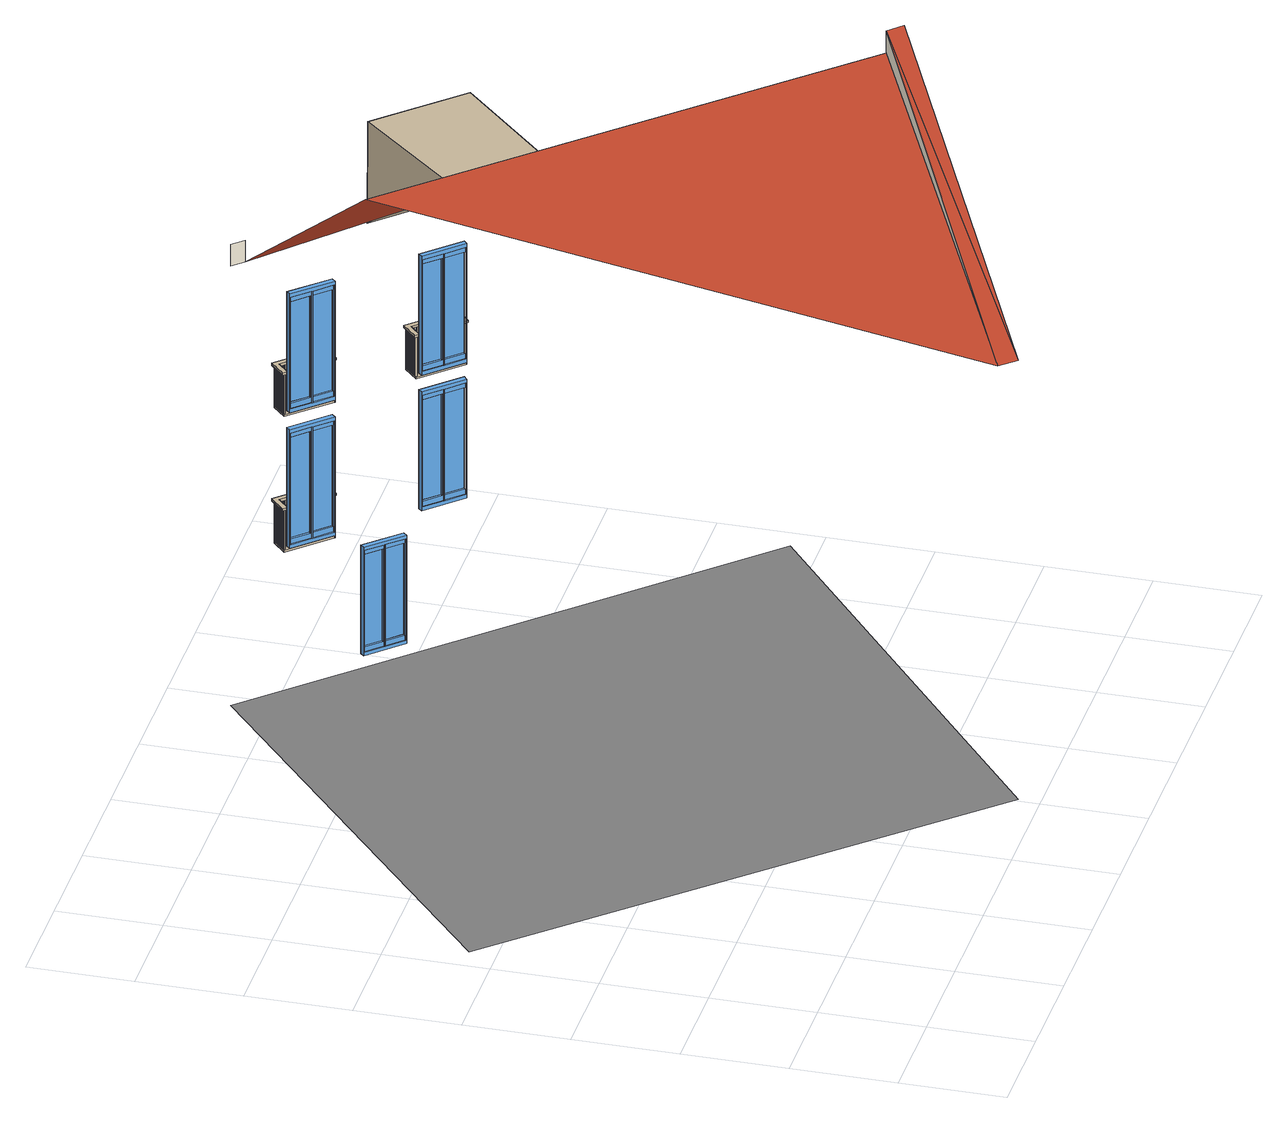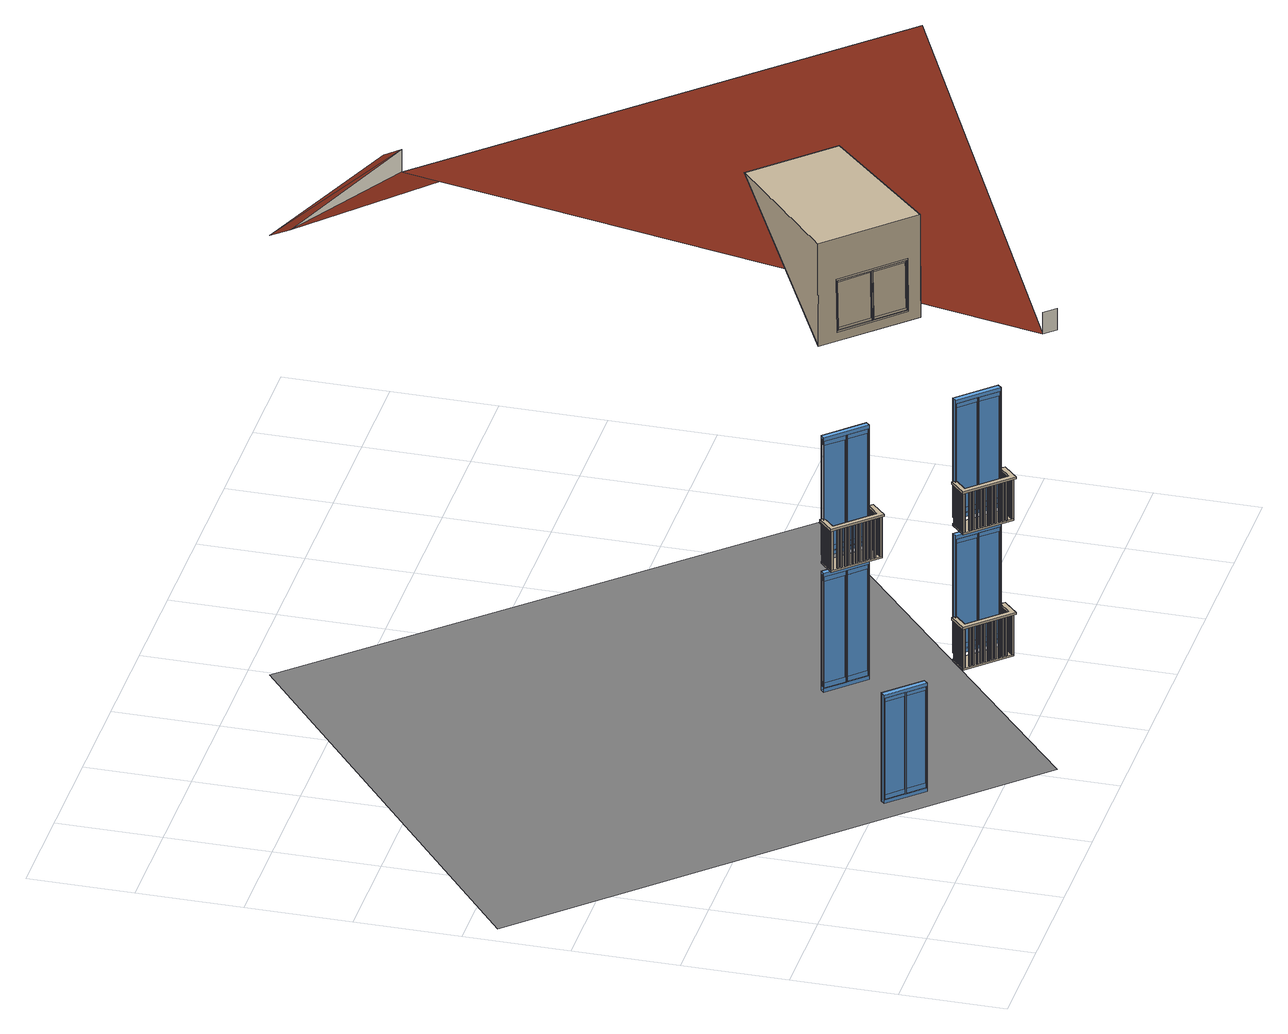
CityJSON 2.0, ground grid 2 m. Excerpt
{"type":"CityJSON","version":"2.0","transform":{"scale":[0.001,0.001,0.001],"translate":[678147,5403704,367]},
"CityObjects":{
"building1":{"type":"Building","attributes":{"measuredHeight":13.37},"children":["building1-1","building1-2","building1-3","building1-4"],"geometry":[{"type":"MultiSurface","lod":"3","boundaries":[[[0,1,2]],[[3,4,1]],[[5,6,7,8]],[[2,9,0]],[[1,4,2]],[[4,3,10]],[[11,12,9,13]],[[14,15,16,17]],[[18,19,20,21]],[[22,23,24,25]],[[26,27,28,29]],[[30,31,32,33]],[[34,35,36,37]],[[38,39,40,41]],[[42,43,44,45]],[[17,16,46,47]],[[48,49,15,14]],[[21,20,50,51]],[[52,53,19,18]],[[14,17,47,48],[32,31,54,55]],[[18,21,51,52],[36,35,56,57]],[[33,32,55,58]],[[37,36,57,59]],[[31,30,60,54]],[[35,34,61,56]],[[60,58,33,30]],[[61,59,37,34]],[[62,40,39,63],[30,60,58,33]],[[64,44,43,65],[34,61,59,37]],[[41,40,62,66]],[[67,63,39,38]],[[45,44,64,68]],[[69,65,43,42]],[[49,46,70,71]],[[53,50,72,73]],[[25,74,75,22],[76,70,46,16,15,49,71,77]],[[29,78,79,26],[80,72,50,20,19,53,73,81]],[[46,49,48,47]],[[50,53,52,51]],[[71,70,82,83]],[[73,72,84,85]],[[54,60,58,55]],[[56,61,59,57]],[[86,74,25,24]],[[87,78,29,28]],[[23,22,75,88]],[[27,26,79,89]],[[90,91,92,93]],[[94,95,96,97]],[[66,62,63,67]],[[68,64,65,69]],[[98,99,100,101]],[[102,103,104,105]],[[67,98,101,66]],[[69,102,105,68]],[[24,86,88,23],[38,41,66,101,106,107,98,67]],[[28,87,89,27],[42,45,68,105,108,109,102,69]],[[110,77,71,83]],[[82,70,76,111]],[[112,81,73,85]],[[84,72,80,113]],[[111,114,93,90,115,110,83,82]],[[113,116,97,94,117,112,85,84]],[[93,92,118,114]],[[90,115,119,91]],[[97,96,120,116]],[[94,117,121,95]],[[122,123,100,99],[91,119,118,92]],[[124,125,104,103],[95,121,120,96]],[[92,91,119,118]],[[96,95,121,120]],[[107,122,99,98]],[[101,100,123,106]],[[109,124,103,102]],[[105,104,125,108]],[[111,76,77,110,115,114]],[[113,80,81,112,117,116]],[[115,114,118,119]],[[117,116,120,121]],[[74,86,88,75]],[[78,87,89,79]],[[106,123,122,107]],[[108,125,124,109]],[[126,127,128,129]],[[130,131,132,133]],[[134,135,136,137]],[[138,139,140,141]],[[129,128,142,143]],[[144,145,127,126]],[[126,129,143,144],[136,135,146,147]],[[135,134,148,146]],[[137,136,147,149]],[[148,149,137,134]],[[150,140,139,151],[134,148,149,137]],[[141,140,150,152]],[[153,151,139,138]],[[145,142,154,155]],[[133,156,157,130],[158,154,142,128,127,145,155,159]],[[142,145,144,143]],[[155,154,160,161]],[[146,148,149,147]],[[162,156,133,132]],[[131,130,157,163]],[[164,165,166,167]],[[152,150,151,153]],[[168,169,170,171]],[[153,168,171,152]],[[132,162,163,131],[138,141,152,171,172,173,168,153]],[[160,154,158,174]],[[175,159,155,161]],[[174,176,167,164,177,175,161,160]],[[167,166,178,176]],[[164,177,179,165]],[[180,181,170,169],[165,179,178,166]],[[166,165,179,178]],[[173,180,169,168]],[[171,170,181,172]],[[174,158,159,175,177,176]],[[177,176,178,179]],[[156,162,163,157]],[[172,181,180,173]],[[182,183,184,185]],[[186,187,188,189]],[[190,191,192,193]],[[194,195,196,197]],[[198,199,200,201]],[[202,203,204,205]],[[206,207,208,209]],[[210,211,212,213]],[[185,184,214,215]],[[216,217,183,182]],[[189,188,218,219]],[[220,221,187,186]],[[182,185,215,216],[200,199,222,223]],[[186,189,219,220],[204,203,224,225]],[[199,198,226,222]],[[201,200,223,227]],[[203,202,228,224]],[[205,204,225,229]],[[226,227,201,198]],[[228,229,205,202]],[[230,208,207,231],[198,226,227,201]],[[232,212,211,233],[202,228,229,205]],[[234,231,207,206]],[[235,233,211,210]],[[209,208,230,236]],[[213,212,232,237]],[[217,214,238,239]],[[221,218,240,241]],[[193,242,243,190],[244,238,214,184,183,217,239,245]],[[197,246,247,194],[248,240,218,188,187,221,241,249]],[[214,217,216,215]],[[218,221,220,219]],[[239,238,250,251]],[[241,240,252,253]],[[222,226,227,223]],[[224,228,229,225]],[[254,242,193,192]],[[191,190,243,255]],[[256,246,197,196]],[[195,194,247,257]],[[258,259,260,261]],[[262,263,264,265]],[[236,230,231,234]],[[237,232,233,235]],[[266,267,268,269]],[[270,271,272,273]],[[234,266,269,236]],[[235,270,273,237]],[[192,254,255,191],[206,209,236,269,274,275,266,234]],[[196,256,257,195],[210,213,237,273,276,277,270,235]],[[278,245,239,251]],[[250,238,244,279]],[[280,249,241,253]],[[252,240,248,281]],[[279,282,261,258,283,278,251,250]],[[281,284,265,262,285,280,253,252]],[[261,260,286,282]],[[258,283,287,259]],[[265,264,288,284]],[[262,285,289,263]],[[290,291,268,267],[259,287,286,260]],[[292,293,272,271],[263,289,288,264]],[[260,259,287,286]],[[264,263,289,288]]],"semantics":{"surfaces":[{"type":"RoofSurface","klumMaterialClass":"Ceramic","klumMaterialIndex":"D201","materialUncertainty":"0.3"},{"type":"RoofSurface","materialUncertainty":"1"},{"type":"GroundSurface"},{"type":"WallSurface"},{"type":"WallSurface","klumMaterialClass":"Plaster","klumMaterialIndex":"I002"},{"type":"Window","frameMaterialClass":"Plastic","frameMaterialUncertainty":"0.3","paneMaterialClass":"Glass"}],"values":[0,1,2,0,3,1,4,5,5,5,5,5,5,5,5,5,5,5,5,5,5,5,5,5,5,5,5,5,5,5,5,5,5,5,5,5,5,5,5,5,5,5,5,5,5,5,5,5,5,5,5,5,5,5,5,5,5,5,5,5,5,5,5,5,5,5,5,5,5,5,5,5,5,5,5,5,5,5,5,5,5,5,5,5,5,5,5,5,5,5,5,5,5,5,5,5,5,5,5,5,5,5,5,5,5,5,5,5,5,5,5,5,5,5,5,5,5,5,5,5,5,5,5,5,5,5,5,5,5,5,5,5,5,5,5,5,5,5,5,5,5,5,5,5,5,5,5,5,5,5,5,5,5,5,5,5,5,5,5,5,5,5,5,5,5,5,5,5,5,5,5,5,5,5,5,5,5,5,5,5,5,5,5,5,5]}}]},
"building1-1":{"type":"BuildingInstallation","attributes":{"relationToConstruction":"outside"},"parents":["building1"],"geometry":[{"type":"MultiSurface","lod":"3","boundaries":[[[294,295,296,297]],[[298,299,300,301]],[[302,303,304,305]],[[306,307,308,309]],[[301,300,310,311]],[[312,313,314,315]],[[316,317,318,319]],[[304,303,320,321],[298,322,311,301]],[[299,298,322,323]],[[324,325,326,327],[317,328,329,318]],[[318,317,328,329]],[[330,331,294,297]],[[332,321,320,333]],[[334,335,319,316,336,337,309,308]],[[322,311,301,298]],[[338,327,326,339]],[[313,312,340,341]],[[342,343,331,330]],[[342,330,297,296],[300,299,323,310]],[[340,312,315,344],[345,307,294,331,343,295,306,346]],[[295,294,307,306]],[[337,346,306,309]],[[334,345,346,337,336,335]],[[347,344,315,314]],[[344,347,341,340]],[[336,335,329,328]],[[333,320,303,302]],[[323,322,311,310]],[[308,307,345,334]],[[316,336,328,317]],[[348,325,324,349]],[[339,326,325,348]],[[296,295,343,342]],[[305,304,321,332]],[[332,338,339,305]],[[349,324,327,338]],[[319,318,329,335]],[[350,351,352,353]],[[354,353,352]],[[350,355,351]],[[341,313,314,347],[333,302,305,339,348,349,338,332]],[[352,351,355,354],[341,347,314,313]],[[350,353,354,355]]]}]},
"building1-2":{"type":"BuildingInstallation","attributes":{"materialUncertainty":"0.3","materialClass":"Metal","materialName":"Steel","relationToConstruction":"outside"},"parents":["building1"],"geometry":[{"type":"MultiSurface","lod":"3","boundaries":[[[356,357,358,359]],[[360,361,362,363]],[[364,365,366,367]],[[361,368,369,360]],[[370,371,372,373]],[[374,362,363,375]],[[368,369,375,374]],[[376,377,378,379]],[[380,376,377,381]],[[382,383,384,385]],[[386,387,382,383]],[[388,389,390,391]],[[392,393,394,395]],[[396,397,398,399]],[[400,380,381,360,369,365,364,401,402,403,404,405,406,407,408,409,410,411,412,413,414,415,416,417,418,419,420]],[[421,422,388,389]],[[423,424,425,426,427,428,429,430,431,432,433,434,435,436,437,438,439,440,441,442,443,376,380,400,444]],[[445,446,447,448]],[[419,449,450,393,392,451,452,453,454,455,456,457,458,459,460,461,462,463,464,465,466,467,468,396,399,420]],[[422,450,391,388]],[[396,468,469,470,467,466,471,472,465,464,473,474,463,462,475,476,461,460,477,478,459,458,479,480,457,456,481,482,455,454,483,484,453,452,485,486,451,392,487,488,393,450,422,421,449,419,418,489,490,417,416,491,492,415,414,387,386,413,412,493,494,411,410,495,496,409,408,497,498,407,406,499,500,405,404,501,502,403,402,503,504,401,364,505,506,365,369,368,361,360,381,377,376,443,507,508,442,441,509,510,440,439,511,512,438,437,513,514,436,435,515,516,434,433,517,518,432,431,519,520,430,429,521,522,428,427,523,524,426,425,525,526,424,423,397]],[[397,423,444,398]],[[421,422,450,449]],[[420,399,398,444,400]],[[449,421,389,390]],[[474,473,464,463]],[[467,470,527,528]],[[474,473,529,530]],[[472,471,531,532]],[[470,469,533,527]],[[361,368,374,362]],[[534,535,536,537]],[[529,530,538,539]],[[464,463,538,539]],[[469,468,540,533]],[[472,471,466,465]],[[485,452,448,445]],[[463,474,530,538]],[[456,455,541,542]],[[470,469,468,467]],[[471,466,543,531]],[[476,475,462,461]],[[533,527,528,540]],[[544,545,546,547]],[[380,376,379,548]],[[473,464,539,529]],[[476,475,549,550]],[[540,468,467,528]],[[466,465,551,543]],[[475,462,552,549]],[[535,534,547,546,553],[527,533,540,528],[530,529,539,538],[532,531,543,551],[550,549,552,554],[555,556,557,558],[559,560,561,562],[563,564,542,541],[565,566,567,568],[446,445,448,447],[569,570,395,394],[389,388,391,390]],[[488,487,392,393]],[[531,532,551,543]],[[458,457,562,561]],[[484,483,454,453]],[[549,550,554,552]],[[451,486,446,447]],[[478,477,556,555]],[[480,479,458,457]],[[547,534,537,544]],[[481,456,542,564]],[[483,454,567,566]],[[452,451,447,448]],[[455,482,563,541]],[[457,480,559,562]],[[459,478,555,558]],[[460,459,558,557]],[[450,449,390,391]],[[486,485,445,446]],[[484,483,566,565]],[[462,461,554,552]],[[480,479,560,559]],[[454,453,568,567]],[[461,476,550,554]],[[564,563,541,542]],[[487,392,395,570]],[[488,487,570,569]],[[465,472,532,551]],[[482,481,456,455]],[[478,477,460,459]],[[479,458,561,560]],[[453,484,565,568]],[[477,460,557,556]],[[482,481,564,563]],[[570,569,394,395]],[[566,565,568,567]],[[486,485,452,451]],[[556,555,558,557]],[[560,559,562,561]],[[393,488,569,394]],[[571,546,545,572]],[[406,405,573,574]],[[498,497,575,576]],[[495,410,577,578]],[[494,493,579,580]],[[497,408,581,575]],[[409,496,582,583]],[[418,417,584,585]],[[414,413,384,385]],[[494,493,412,411]],[[413,386,383,384]],[[586,587,588,589]],[[493,412,590,579]],[[415,492,587,588]],[[503,402,373,370]],[[489,418,585,591]],[[591,592,584,585]],[[506,505,593,594]],[[504,503,370,371]],[[496,495,578,582]],[[408,407,595,581]],[[405,500,596,573]],[[578,582,583,577]],[[499,406,574,597]],[[500,499,597,596]],[[401,504,371,372]],[[412,411,598,590]],[[407,498,576,595]],[[502,501,404,403]],[[599,600,601,602]],[[365,506,594,366]],[[500,499,406,405]],[[498,497,408,407]],[[504,503,402,401]],[[506,505,364,365]],[[505,364,367,593]],[[410,409,583,577]],[[579,580,598,590]],[[369,360,363,375]],[[593,594,366,367]],[[411,494,580,598]],[[502,501,599,600]],[[496,495,410,409]],[[501,404,602,599]],[[404,403,601,602]],[[402,401,372,373]],[[403,502,600,601]],[[597,596,573,574]],[[575,576,595,581]],[[490,489,418,417]],[[491,416,589,586]],[[492,491,416,415]],[[490,489,591,592]],[[387,414,385,382]],[[492,491,586,587]],[[416,415,588,589]],[[386,387,414,413]],[[417,490,592,584]],[[381,380,548,603]],[[379,548,603,378]],[[508,507,604,605]],[[429,428,606,607]],[[525,425,608,609]],[[428,522,610,606]],[[524,523,611,612]],[[606,607,613,610]],[[427,426,614,615]],[[616,571,572,617]],[[425,424,526,525]],[[426,524,612,614]],[[425,424,618,608]],[[427,426,524,523]],[[431,430,520,519]],[[429,428,522,521]],[[507,443,619,604]],[[433,432,620,621]],[[512,511,622,623]],[[436,514,624,625]],[[522,521,613,610]],[[526,525,609,626]],[[614,615,611,612]],[[435,434,627,628]],[[430,520,629,630]],[[513,437,631,632]],[[510,509,358,359]],[[424,526,626,618]],[[434,516,633,627]],[[437,436,514,513]],[[514,513,632,624]],[[431,430,630,634]],[[518,517,635,636]],[[618,608,609,626]],[[637,616,617,638]],[[432,518,636,620]],[[523,427,615,611]],[[438,512,623,639]],[[511,439,640,622]],[[442,508,605,641]],[[377,381,603,378]],[[521,429,607,613]],[[443,442,641,619]],[[520,519,642,629]],[[517,433,621,635]],[[441,440,356,357]],[[440,510,359,356]],[[515,435,628,643]],[[433,432,518,517]],[[519,431,634,642]],[[509,441,357,358]],[[439,438,512,511]],[[627,628,643,633]],[[437,436,625,631]],[[641,619,604,605]],[[439,438,639,640]],[[625,631,632,624]],[[620,621,635,636]],[[630,634,642,629]],[[516,515,643,633]],[[435,434,516,515]],[[639,640,622,623]],[[441,440,510,509]],[[443,442,508,507]],[[644,553,546,571,616,637],[357,356,359,358],[371,370,373,372],[362,374,375,363],[383,382,385,384],[587,586,589,588],[592,591,585,584],[582,578,577,583],[600,599,602,601],[580,579,590,598],[594,593,367,366],[596,597,574,573],[576,575,581,595],[548,379,378,603],[607,606,610,613],[615,614,612,611],[608,618,626,609],[628,627,633,643],[619,641,605,604],[631,625,624,632],[621,620,636,635],[634,630,629,642],[640,639,623,622]],[[536,645,638,617,572,545,544,537]],[[645,644,637,638]],[[644,645,536,535,553]]]}]},
"building1-3":{"type":"BuildingInstallation","attributes":{"materialUncertainty":"0.3","materialClass":"Metal","materialName":"Steel","_cityeditor_layer":"Unclassified.LoD3","relationToConstruction":"outside"},"parents":["building1"],"geometry":[{"type":"MultiSurface","lod":"3","boundaries":[[[646,647,648,649]],[[650,651,652,653]],[[654,655,656,657]],[[651,658,659,650]],[[660,661,662,663]],[[664,652,653,665]],[[658,659,665,664]],[[666,667,668,669]],[[670,666,667,671]],[[672,673,674,675]],[[676,677,672,673]],[[678,679,680,681]],[[682,683,684,685]],[[686,687,688,689]],[[690,670,671,650,659,655,654,691,692,693,694,695,696,697,698,699,700,701,702,703,704,705,706,707,708,709,710]],[[711,712,678,679]],[[713,714,715,716,717,718,719,720,721,722,723,724,725,726,727,728,729,730,731,732,733,666,670,690,734]],[[735,736,737,738]],[[709,739,740,683,682,741,742,743,744,745,746,747,748,749,750,751,752,753,754,755,756,757,758,686,689,710]],[[712,740,681,678]],[[686,758,759,760,757,756,761,762,755,754,763,764,753,752,765,766,751,750,767,768,749,748,769,770,747,746,771,772,745,744,773,774,743,742,775,776,741,682,777,778,683,740,712,711,739,709,708,779,780,707,706,781,782,705,704,677,676,703,702,783,784,701,700,785,786,699,698,787,788,697,696,789,790,695,694,791,792,693,692,793,794,691,654,795,796,655,659,658,651,650,671,667,666,733,797,798,732,731,799,800,730,729,801,802,728,727,803,804,726,725,805,806,724,723,807,808,722,721,809,810,720,719,811,812,718,717,813,814,716,715,815,816,714,713,687]],[[687,713,734,688]],[[711,712,740,739]],[[710,689,688,734,690]],[[739,711,679,680]],[[764,763,754,753]],[[757,760,817,818]],[[764,763,819,820]],[[762,761,821,822]],[[760,759,823,817]],[[651,658,664,652]],[[824,825,826,827]],[[819,820,828,829]],[[754,753,828,829]],[[759,758,830,823]],[[762,761,756,755]],[[775,742,738,735]],[[753,764,820,828]],[[746,745,831,832]],[[760,759,758,757]],[[761,756,833,821]],[[766,765,752,751]],[[823,817,818,830]],[[834,835,836,837]],[[670,666,669,838]],[[763,754,829,819]],[[766,765,839,840]],[[830,758,757,818]],[[756,755,841,833]],[[765,752,842,839]],[[825,824,837,836,843],[817,823,830,818],[820,819,829,828],[822,821,833,841],[840,839,842,844],[845,846,847,848],[849,850,851,852],[853,854,832,831],[855,856,857,858],[736,735,738,737],[859,860,685,684],[679,678,681,680]],[[778,777,682,683]],[[821,822,841,833]],[[748,747,852,851]],[[774,773,744,743]],[[839,840,844,842]],[[741,776,736,737]],[[768,767,846,845]],[[770,769,748,747]],[[837,824,827,834]],[[771,746,832,854]],[[773,744,857,856]],[[742,741,737,738]],[[745,772,853,831]],[[747,770,849,852]],[[749,768,845,848]],[[750,749,848,847]],[[740,739,680,681]],[[776,775,735,736]],[[774,773,856,855]],[[752,751,844,842]],[[770,769,850,849]],[[744,743,858,857]],[[751,766,840,844]],[[854,853,831,832]],[[777,682,685,860]],[[778,777,860,859]],[[755,762,822,841]],[[772,771,746,745]],[[768,767,750,749]],[[769,748,851,850]],[[743,774,855,858]],[[767,750,847,846]],[[772,771,854,853]],[[860,859,684,685]],[[856,855,858,857]],[[776,775,742,741]],[[846,845,848,847]],[[850,849,852,851]],[[683,778,859,684]],[[861,836,835,862]],[[696,695,863,864]],[[788,787,865,866]],[[785,700,867,868]],[[784,783,869,870]],[[787,698,871,865]],[[699,786,872,873]],[[708,707,874,875]],[[704,703,674,675]],[[784,783,702,701]],[[703,676,673,674]],[[876,877,878,879]],[[783,702,880,869]],[[705,782,877,878]],[[793,692,663,660]],[[779,708,875,881]],[[881,882,874,875]],[[796,795,883,884]],[[794,793,660,661]],[[786,785,868,872]],[[698,697,885,871]],[[695,790,886,863]],[[868,872,873,867]],[[789,696,864,887]],[[790,789,887,886]],[[691,794,661,662]],[[702,701,888,880]],[[697,788,866,885]],[[792,791,694,693]],[[889,890,891,892]],[[655,796,884,656]],[[790,789,696,695]],[[788,787,698,697]],[[794,793,692,691]],[[796,795,654,655]],[[795,654,657,883]],[[700,699,873,867]],[[869,870,888,880]],[[659,650,653,665]],[[883,884,656,657]],[[701,784,870,888]],[[792,791,889,890]],[[786,785,700,699]],[[791,694,892,889]],[[694,693,891,892]],[[692,691,662,663]],[[693,792,890,891]],[[887,886,863,864]],[[865,866,885,871]],[[780,779,708,707]],[[781,706,879,876]],[[782,781,706,705]],[[780,779,881,882]],[[677,704,675,672]],[[782,781,876,877]],[[706,705,878,879]],[[676,677,704,703]],[[707,780,882,874]],[[671,670,838,893]],[[669,838,893,668]],[[798,797,894,895]],[[719,718,896,897]],[[815,715,898,899]],[[718,812,900,896]],[[814,813,901,902]],[[896,897,903,900]],[[717,716,904,905]],[[906,861,862,907]],[[715,714,816,815]],[[716,814,902,904]],[[715,714,908,898]],[[717,716,814,813]],[[721,720,810,809]],[[719,718,812,811]],[[797,733,909,894]],[[723,722,910,911]],[[802,801,912,913]],[[726,804,914,915]],[[812,811,903,900]],[[816,815,899,916]],[[904,905,901,902]],[[725,724,917,918]],[[720,810,919,920]],[[803,727,921,922]],[[800,799,648,649]],[[714,816,916,908]],[[724,806,923,917]],[[727,726,804,803]],[[804,803,922,914]],[[721,720,920,924]],[[808,807,925,926]],[[908,898,899,916]],[[927,906,907,928]],[[722,808,926,910]],[[813,717,905,901]],[[728,802,913,929]],[[801,729,930,912]],[[732,798,895,931]],[[667,671,893,668]],[[811,719,897,903]],[[733,732,931,909]],[[810,809,932,919]],[[807,723,911,925]],[[731,730,646,647]],[[730,800,649,646]],[[805,725,918,933]],[[723,722,808,807]],[[809,721,924,932]],[[799,731,647,648]],[[729,728,802,801]],[[917,918,933,923]],[[727,726,915,921]],[[931,909,894,895]],[[729,728,929,930]],[[915,921,922,914]],[[910,911,925,926]],[[920,924,932,919]],[[806,805,933,923]],[[725,724,806,805]],[[929,930,912,913]],[[731,730,800,799]],[[733,732,798,797]],[[934,843,836,861,906,927],[647,646,649,648],[661,660,663,662],[652,664,665,653],[673,672,675,674],[877,876,879,878],[882,881,875,874],[872,868,867,873],[890,889,892,891],[870,869,880,888],[884,883,657,656],[886,887,864,863],[866,865,871,885],[838,669,668,893],[897,896,900,903],[905,904,902,901],[898,908,916,899],[918,917,923,933],[909,931,895,894],[921,915,914,922],[911,910,926,925],[924,920,919,932],[930,929,913,912]],[[826,935,928,907,862,835,834,827]],[[935,934,927,928]],[[934,935,826,825,843]]]}]},
"building1-4":{"type":"BuildingInstallation","attributes":{"materialUncertainty":"0.3","materialClass":"Metal","materialName":"Steel","relationToConstruction":"outside"},"parents":["building1"],"geometry":[{"type":"MultiSurface","lod":"3","boundaries":[[[936,937,938,939]],[[940,941,942,943]],[[944,945,946,947]],[[941,948,949,940]],[[950,951,952,953]],[[954,942,943,955]],[[948,949,955,954]],[[956,957,958,959]],[[960,956,957,961]],[[962,963,964,965]],[[966,967,962,963]],[[968,969,970,971]],[[972,973,974,975]],[[976,977,978,979]],[[980,960,961,940,949,945,944,981,982,983,984,985,986,987,988,989,990,991,992,993,994,995,996,997,998,999,1000]],[[1001,1002,968,969]],[[1003,1004,1005,1006,1007,1008,1009,1010,1011,1012,1013,1014,1015,1016,1017,1018,1019,1020,1021,1022,1023,956,960,980,1024]],[[1025,1026,1027,1028]],[[999,1029,1030,973,972,1031,1032,1033,1034,1035,1036,1037,1038,1039,1040,1041,1042,1043,1044,1045,1046,1047,1048,976,979,1000]],[[1002,1030,971,968]],[[976,1048,1049,1050,1047,1046,1051,1052,1045,1044,1053,1054,1043,1042,1055,1056,1041,1040,1057,1058,1039,1038,1059,1060,1037,1036,1061,1062,1035,1034,1063,1064,1033,1032,1065,1066,1031,972,1067,1068,973,1030,1002,1001,1029,999,998,1069,1070,997,996,1071,1072,995,994,967,966,993,992,1073,1074,991,990,1075,1076,989,988,1077,1078,987,986,1079,1080,985,984,1081,1082,983,982,1083,1084,981,944,1085,1086,945,949,948,941,940,961,957,956,1023,1087,1088,1022,1021,1089,1090,1020,1019,1091,1092,1018,1017,1093,1094,1016,1015,1095,1096,1014,1013,1097,1098,1012,1011,1099,1100,1010,1009,1101,1102,1008,1007,1103,1104,1006,1005,1105,1106,1004,1003,977]],[[977,1003,1024,978]],[[1001,1002,1030,1029]],[[1000,979,978,1024,980]],[[1029,1001,969,970]],[[1054,1053,1044,1043]],[[1047,1050,1107,1108]],[[1054,1053,1109,1110]],[[1052,1051,1111,1112]],[[1050,1049,1113,1107]],[[941,948,954,942]],[[1114,1115,1116,1117]],[[1109,1110,1118,1119]],[[1044,1043,1118,1119]],[[1049,1048,1120,1113]],[[1052,1051,1046,1045]],[[1065,1032,1028,1025]],[[1043,1054,1110,1118]],[[1036,1035,1121,1122]],[[1050,1049,1048,1047]],[[1051,1046,1123,1111]],[[1056,1055,1042,1041]],[[1113,1107,1108,1120]],[[1124,1125,1126,1127]],[[960,956,959,1128]],[[1053,1044,1119,1109]],[[1056,1055,1129,1130]],[[1120,1048,1047,1108]],[[1046,1045,1131,1123]],[[1055,1042,1132,1129]],[[1115,1114,1127,1126,1133],[1107,1113,1120,1108],[1110,1109,1119,1118],[1112,1111,1123,1131],[1130,1129,1132,1134],[1135,1136,1137,1138],[1139,1140,1141,1142],[1143,1144,1122,1121],[1145,1146,1147,1148],[1026,1025,1028,1027],[1149,1150,975,974],[969,968,971,970]],[[1068,1067,972,973]],[[1111,1112,1131,1123]],[[1038,1037,1142,1141]],[[1064,1063,1034,1033]],[[1129,1130,1134,1132]],[[1031,1066,1026,1027]],[[1058,1057,1136,1135]],[[1060,1059,1038,1037]],[[1127,1114,1117,1124]],[[1061,1036,1122,1144]],[[1063,1034,1147,1146]],[[1032,1031,1027,1028]],[[1035,1062,1143,1121]],[[1037,1060,1139,1142]],[[1039,1058,1135,1138]],[[1040,1039,1138,1137]],[[1030,1029,970,971]],[[1066,1065,1025,1026]],[[1064,1063,1146,1145]],[[1042,1041,1134,1132]],[[1060,1059,1140,1139]],[[1034,1033,1148,1147]],[[1041,1056,1130,1134]],[[1144,1143,1121,1122]],[[1067,972,975,1150]],[[1068,1067,1150,1149]],[[1045,1052,1112,1131]],[[1062,1061,1036,1035]],[[1058,1057,1040,1039]],[[1059,1038,1141,1140]],[[1033,1064,1145,1148]],[[1057,1040,1137,1136]],[[1062,1061,1144,1143]],[[1150,1149,974,975]],[[1146,1145,1148,1147]],[[1066,1065,1032,1031]],[[1136,1135,1138,1137]],[[1140,1139,1142,1141]],[[973,1068,1149,974]],[[1151,1126,1125,1152]],[[986,985,1153,1154]],[[1078,1077,1155,1156]],[[1075,990,1157,1158]],[[1074,1073,1159,1160]],[[1077,988,1161,1155]],[[989,1076,1162,1163]],[[998,997,1164,1165]],[[994,993,964,965]],[[1074,1073,992,991]],[[993,966,963,964]],[[1166,1167,1168,1169]],[[1073,992,1170,1159]],[[995,1072,1167,1168]],[[1083,982,953,950]],[[1069,998,1165,1171]],[[1171,1172,1164,1165]],[[1086,1085,1173,1174]],[[1084,1083,950,951]],[[1076,1075,1158,1162]],[[988,987,1175,1161]],[[985,1080,1176,1153]],[[1158,1162,1163,1157]],[[1079,986,1154,1177]],[[1080,1079,1177,1176]],[[981,1084,951,952]],[[992,991,1178,1170]],[[987,1078,1156,1175]],[[1082,1081,984,983]],[[1179,1180,1181,1182]],[[945,1086,1174,946]],[[1080,1079,986,985]],[[1078,1077,988,987]],[[1084,1083,982,981]],[[1086,1085,944,945]],[[1085,944,947,1173]],[[990,989,1163,1157]],[[1159,1160,1178,1170]],[[949,940,943,955]],[[1173,1174,946,947]],[[991,1074,1160,1178]],[[1082,1081,1179,1180]],[[1076,1075,990,989]],[[1081,984,1182,1179]],[[984,983,1181,1182]],[[982,981,952,953]],[[983,1082,1180,1181]],[[1177,1176,1153,1154]],[[1155,1156,1175,1161]],[[1070,1069,998,997]],[[1071,996,1169,1166]],[[1072,1071,996,995]],[[1070,1069,1171,1172]],[[967,994,965,962]],[[1072,1071,1166,1167]],[[996,995,1168,1169]],[[966,967,994,993]],[[997,1070,1172,1164]],[[961,960,1128,1183]],[[959,1128,1183,958]],[[1088,1087,1184,1185]],[[1009,1008,1186,1187]],[[1105,1005,1188,1189]],[[1008,1102,1190,1186]],[[1104,1103,1191,1192]],[[1186,1187,1193,1190]],[[1007,1006,1194,1195]],[[1196,1151,1152,1197]],[[1005,1004,1106,1105]],[[1006,1104,1192,1194]],[[1005,1004,1198,1188]],[[1007,1006,1104,1103]],[[1011,1010,1100,1099]],[[1009,1008,1102,1101]],[[1087,1023,1199,1184]],[[1013,1012,1200,1201]],[[1092,1091,1202,1203]],[[1016,1094,1204,1205]],[[1102,1101,1193,1190]],[[1106,1105,1189,1206]],[[1194,1195,1191,1192]],[[1015,1014,1207,1208]],[[1010,1100,1209,1210]],[[1093,1017,1211,1212]],[[1090,1089,938,939]],[[1004,1106,1206,1198]],[[1014,1096,1213,1207]],[[1017,1016,1094,1093]],[[1094,1093,1212,1204]],[[1011,1010,1210,1214]],[[1098,1097,1215,1216]],[[1198,1188,1189,1206]],[[1217,1196,1197,1218]],[[1012,1098,1216,1200]],[[1103,1007,1195,1191]],[[1018,1092,1203,1219]],[[1091,1019,1220,1202]],[[1022,1088,1185,1221]],[[957,961,1183,958]],[[1101,1009,1187,1193]],[[1023,1022,1221,1199]],[[1100,1099,1222,1209]],[[1097,1013,1201,1215]],[[1021,1020,936,937]],[[1020,1090,939,936]],[[1095,1015,1208,1223]],[[1013,1012,1098,1097]],[[1099,1011,1214,1222]],[[1089,1021,937,938]],[[1019,1018,1092,1091]],[[1207,1208,1223,1213]],[[1017,1016,1205,1211]],[[1221,1199,1184,1185]],[[1019,1018,1219,1220]],[[1205,1211,1212,1204]],[[1200,1201,1215,1216]],[[1210,1214,1222,1209]],[[1096,1095,1223,1213]],[[1015,1014,1096,1095]],[[1219,1220,1202,1203]],[[1021,1020,1090,1089]],[[1023,1022,1088,1087]],[[1224,1133,1126,1151,1196,1217],[937,936,939,938],[951,950,953,952],[942,954,955,943],[963,962,965,964],[1167,1166,1169,1168],[1172,1171,1165,1164],[1162,1158,1157,1163],[1180,1179,1182,1181],[1160,1159,1170,1178],[1174,1173,947,946],[1176,1177,1154,1153],[1156,1155,1161,1175],[1128,959,958,1183],[1187,1186,1190,1193],[1195,1194,1192,1191],[1188,1198,1206,1189],[1208,1207,1213,1223],[1199,1221,1185,1184],[1211,1205,1204,1212],[1201,1200,1216,1215],[1214,1210,1209,1222],[1220,1219,1203,1202]],[[1116,1225,1218,1197,1152,1125,1124,1117]],[[1225,1224,1217,1218]],[[1224,1225,1116,1115,1133]]]}]}
},
"vertices":[
[4329,11406,13248],[7787,715,9413],[11572,3748,13248],[8066,417,9413],[11572,3748,13706],[7720,14764,341],[15579,6549,341],[8066,417,341],[498,8514,341],[7919,14557,9413],[11823,3483,13706],[7720,14764,9861],[7919,14557,9861],[7720,14764,9413],[8463,13879,3377],[8445,13862,3377],[8445,13862,5680],[8463,13879,5680],[8463,13879,6177],[8445,13862,6177],[8445,13862,8480],[8463,13879,8480],[8436,13871,3301],[8508,13940,3301],[8508,13940,5756],[8436,13871,5756],[8436,13871,6101],[8508,13940,6101],[8508,13940,8556],[8436,13871,8556],[8508,13904,3479],[8472,13870,3479],[8472,13870,5578],[8508,13904,5578],[8508,13904,6279],[8472,13870,6279],[8472,13870,8378],[8508,13904,8378],[8518,13930,5680],[8500,13913,5680],[8500,13913,3377],[8518,13930,3377],[8518,13930,8480],[8500,13913,8480],[8500,13913,6177],[8518,13930,6177],[8747,13546,5680],[8765,13563,5680],[8765,13563,3377],[8747,13546,3377],[8747,13546,8480],[8765,13563,8480],[8765,13563,6177],[8747,13546,6177],[8755,13574,3479],[8755,13574,5578],[8755,13574,6279],[8755,13574,8378],[8791,13609,5578],[8791,13609,8378],[8791,13609,3479],[8791,13609,6279],[8801,13599,3377],[8801,13599,5680],[8801,13599,6177],[8801,13599,8480],[8819,13616,3377],[8819,13616,5680],[8819,13616,6177],[8819,13616,8480],[8757,13536,5680],[8757,13536,3377],[8757,13536,8480],[8757,13536,6177],[9073,13205,5756],[9073,13205,3301],[9060,13219,5680],[9060,13219,3377],[9073,13205,8556],[9073,13205,6101],[9060,13219,8480],[9060,13219,6177],[8775,13553,5680],[8775,13553,3377],[8775,13553,8480],[8775,13553,6177],[9145,13274,5756],[9145,13274,8556],[9145,13274,3301],[9145,13274,6101],[8784,13544,3479],[8819,13579,3479],[8819,13579,5578],[8784,13544,5578],[8784,13544,6279],[8819,13579,6279],[8819,13579,8378],[8784,13544,8378],[8829,13605,5680],[8811,13587,5680],[8811,13587,3377],[8829,13605,3377],[8829,13605,8480],[8811,13587,8480],[8811,13587,6177],[8829,13605,6177],[9137,13283,3377],[9137,13283,5680],[9137,13283,6177],[9137,13283,8480],[9078,13236,3377],[9078,13236,5680],[9078,13236,6177],[9078,13236,8480],[9078,13236,5578],[9078,13236,3479],[9078,13236,8378],[9078,13236,6279],[9112,13273,5578],[9112,13273,3479],[9112,13273,8378],[9112,13273,6279],[9119,13266,5680],[9119,13266,3377],[9119,13266,8480],[9119,13266,6177],[9500,12795,719],[9482,12777,719],[9482,12777,2819],[9500,12795,2819],[9473,12787,650],[9546,12856,650],[9546,12856,2888],[9473,12787,2888],[9545,12821,812],[9509,12786,812],[9509,12786,2726],[9545,12821,2726],[9555,12846,2819],[9537,12828,2819],[9537,12828,719],[9555,12846,719],[9769,12478,2819],[9787,12495,2819],[9787,12495,719],[9769,12478,719],[9776,12506,812],[9776,12506,2726],[9813,12540,812],[9813,12540,2726],[9822,12531,719],[9822,12531,2819],[9840,12548,719],[9840,12548,2819],[9778,12469,2819],[9778,12469,719],[10077,12155,2888],[10077,12155,650],[10065,12168,2819],[10065,12168,719],[9796,12486,2819],[9796,12486,719],[10150,12224,2888],[10150,12224,650],[9804,12477,812],[9840,12512,812],[9840,12512,2726],[9804,12477,2726],[9850,12537,2819],[9832,12520,2819],[9832,12520,719],[9850,12537,719],[10142,12233,719],[10142,12233,2819],[10083,12186,2819],[10083,12186,719],[10083,12186,2726],[10083,12186,812],[10117,12223,2726],[10117,12223,812],[10124,12215,2819],[10124,12215,719],[10316,11942,3377],[10298,11925,3377],[10298,11925,5680],[10316,11942,5680],[10316,11942,6177],[10298,11925,6177],[10298,11925,8480],[10316,11942,8480],[10288,11935,3301],[10361,12004,3301],[10361,12004,5756],[10288,11935,5756],[10288,11935,6101],[10361,12004,6101],[10361,12004,8556],[10288,11935,8556],[10361,11968,3479],[10324,11933,3479],[10324,11933,5578],[10361,11968,5578],[10361,11968,6279],[10324,11933,6279],[10324,11933,8378],[10361,11968,8378],[10371,11993,5680],[10353,11976,5680],[10353,11976,3377],[10371,11993,3377],[10371,11993,8480],[10353,11976,8480],[10353,11976,6177],[10371,11993,6177],[10600,11609,5680],[10618,11626,5680],[10618,11626,3377],[10600,11609,3377],[10600,11609,8480],[10618,11626,8480],[10618,11626,6177],[10600,11609,6177],[10607,11638,3479],[10607,11638,5578],[10607,11638,6279],[10607,11638,8378],[10643,11672,3479],[10643,11672,5578],[10643,11672,6279],[10643,11672,8378],[10653,11662,3377],[10653,11662,5680],[10653,11662,6177],[10653,11662,8480],[10671,11679,5680],[10671,11679,8480],[10671,11679,3377],[10671,11679,6177],[10609,11599,5680],[10609,11599,3377],[10609,11599,8480],[10609,11599,6177],[10925,11269,5756],[10925,11269,3301],[10912,11282,5680],[10912,11282,3377],[10925,11269,8556],[10925,11269,6101],[10912,11282,8480],[10912,11282,6177],[10627,11616,5680],[10627,11616,3377],[10627,11616,8480],[10627,11616,6177],[10998,11338,5756],[10998,11338,3301],[10998,11338,8556],[10998,11338,6101],[10636,11607,3479],[10672,11642,3479],[10672,11642,5578],[10636,11607,5578],[10636,11607,6279],[10672,11642,6279],[10672,11642,8378],[10636,11607,8378],[10682,11668,5680],[10664,11651,5680],[10664,11651,3377],[10682,11668,3377],[10682,11668,8480],[10664,11651,8480],[10664,11651,6177],[10682,11668,6177],[10989,11346,3377],[10989,11346,5680],[10989,11346,6177],[10989,11346,8480],[10930,11300,3377],[10930,11300,5680],[10930,11300,6177],[10930,11300,8480],[10930,11300,5578],[10930,11300,3479],[10930,11300,8378],[10930,11300,6279],[10964,11337,5578],[10964,11337,3479],[10964,11337,8378],[10964,11337,6279],[10971,11329,5680],[10971,11329,3377],[10971,11329,8480],[10971,11329,6177],
[9424,11779,11226],[9424,11793,10202],[9442,11810,10202],[9442,11796,11227],[9016,12325,10253],[8981,12291,10252],[8981,12278,11186],[9017,12312,11186],[9021,12355,10207],[9004,12338,10207],[9476,11845,10202],[9493,11862,10202],[9439,11777,10201],[9440,11763,11226],[9457,11780,11226],[9457,11794,10202],[9425,11814,11181],[9461,11848,11182],[9936,11243,11255],[10007,11311,11256],[10007,11326,10163],[9936,11258,10163],[9470,11779,10247],[9505,11813,10247],[9506,11801,11181],[9471,11766,11181],[9004,12324,11232],[9476,11831,11227],[9460,11860,10248],[9425,11827,10247],[9976,11308,11222],[9976,11322,10197],[9493,11827,10202],[9493,11813,11227],[9964,11333,10243],[9965,11321,11176],[8967,12292,11232],[8950,12275,11231],[9494,11848,11227],[9022,12341,11232],[9933,11282,11221],[9933,11283,11176],[9933,11296,10242],[9933,11296,10197],[9511,11830,11227],[9510,11844,10202],[8935,12290,11265],[9006,12357,11266],[8967,12306,10207],[8949,12289,10207],[8935,12304,10173],[9915,11266,11221],[9915,11279,10196],[9006,12372,10174],[9993,11339,10197],[9994,11325,11222],[6988,10576,12175],[8836,12552,9987],[10274,11048,9987],[8322,9181,12175],[10260,11035,12097],[8822,12539,12097],
[8687,14186,4051],[8693,14191,4051],[8719,14164,4051],[8713,14158,4051],[8833,14142,3226],[8805,14116,3226],[8805,14116,4051],[8833,14142,4051],[8898,14075,3226],[8885,14088,3226],[8885,14088,4051],[8898,14075,4051],[8818,14102,3226],[8846,14129,3226],[8922,13994,4051],[8909,14008,4051],[8936,14034,4051],[8949,14021,4051],[8818,14102,4051],[8846,14129,4051],[8736,14232,3226],[8762,14204,3226],[8762,14204,4051],[8736,14232,4051],[8742,14238,3226],[8768,14210,3226],[9232,13670,4051],[9219,13683,4051],[9247,13710,4051],[9260,13696,4051],[9219,13683,3226],[9232,13670,3226],[9421,13514,4051],[9427,13520,4051],[9454,13492,4051],[9448,13486,4051],[9423,13463,3226],[9429,13469,3226],[9429,13469,4051],[9423,13463,4051],[9184,13234,3226],[9181,13237,3226],[9181,13237,3189],[9184,13234,3189],[8742,14238,3189],[8936,14034,3226],[8949,14021,3226],[8988,13980,3226],[9001,13967,3226],[9040,13926,3226],[9053,13912,3226],[9091,13872,3226],[9104,13858,3226],[9143,13818,3226],[9156,13804,3226],[9195,13764,3226],[9208,13750,3226],[9247,13710,3226],[9260,13696,3226],[9298,13656,3226],[9311,13642,3226],[9350,13602,3226],[9363,13588,3226],[9454,13493,3226],[9454,13493,3189],[9427,13520,3226],[9421,13514,3226],[8471,13979,3226],[8493,14000,3226],[8499,14006,3226],[8517,14023,3226],[8523,14029,3226],[8541,14046,3226],[8548,14052,3226],[8566,14070,3226],[8572,14075,3226],[8590,14093,3226],[8596,14099,3226],[8614,14116,3226],[8620,14122,3226],[8639,14139,3226],[8645,14145,3226],[8663,14162,3226],[8669,14168,3226],[8687,14186,3226],[8693,14191,3226],[8711,14209,3226],[8717,14215,3226],[8471,13979,3189],[9373,13467,4051],[9379,13473,4051],[9405,13446,4051],[9399,13440,4051],[9454,13492,3226],[9448,13486,3226],[9405,13446,3226],[9399,13440,3226],[9381,13422,3226],[9375,13417,3226],[9357,13399,3226],[9351,13393,3226],[9332,13376,3226],[9326,13370,3226],[9308,13353,3226],[9302,13347,3226],[9284,13330,3226],[9278,13324,3226],[9260,13307,3226],[9254,13301,3226],[9235,13283,3226],[9229,13278,3226],[9211,13260,3226],[9205,13254,3226],[9179,13282,3226],[9185,13288,3226],[9203,13305,3226],[9209,13311,3226],[9227,13328,3226],[9233,13334,3226],[9252,13351,3226],[9258,13357,3226],[9276,13375,3226],[9282,13380,3226],[9300,13398,3226],[9306,13404,3226],[9324,13421,3226],[9330,13427,3226],[9349,13444,3226],[9355,13450,3226],[9373,13467,3226],[9379,13473,3226],[9397,13491,3226],[9403,13496,3226],[9335,13562,3226],[9322,13575,3226],[9284,13616,3226],[9271,13629,3226],[9180,13724,3226],[9167,13737,3226],[9129,13778,3226],[9116,13792,3226],[9077,13832,3226],[9064,13846,3226],[9025,13886,3226],[9012,13900,3226],[8973,13940,3226],[8961,13954,3226],[8922,13994,3226],[8909,14008,3226],[8870,14048,3226],[8857,14062,3226],[8744,14187,3226],[8738,14181,3226],[8719,14164,3226],[8713,14158,3226],[8695,14141,3226],[8689,14135,3226],[8671,14117,3226],[8665,14112,3226],[8647,14094,3226],[8641,14088,3226],[8622,14071,3226],[8616,14065,3226],[8598,14048,3226],[8592,14042,3226],[8574,14025,3226],[8568,14019,3226],[8550,14001,3226],[8544,13996,3226],[8525,13978,3226],[8519,13972,3226],[9185,13288,4051],[9211,13260,4051],[9227,13328,4051],[9233,13334,4051],[9203,13305,4051],[9209,13311,4051],[9179,13282,4051],[9204,13213,4051],[9495,13492,4051],[9495,13492,4096],[9204,13213,4096],[9260,13307,4051],[9254,13301,4051],[9205,13254,4051],[9357,13399,4051],[9351,13393,4051],[9229,13278,4051],[9138,13282,4096],[9360,13495,4096],[9360,13495,4051],[9138,13282,4051],[8742,14238,4051],[9252,13351,4051],[9258,13357,4051],[9235,13283,4051],[9278,13324,4051],[9429,13561,4051],[9284,13330,4051],[9282,13380,4051],[9276,13375,4051],[9302,13347,4051],[9308,13353,4051],[9306,13404,4051],[9300,13398,4051],[9326,13370,4051],[9332,13376,4051],[9330,13427,4051],[9324,13421,4051],[9355,13450,4051],[9349,13444,4051],[9375,13417,4051],[9381,13422,4051],[9403,13496,4051],[9397,13491,4051],[8739,14143,4051],[8739,14143,4096],[9040,13926,4051],[9053,13912,4051],[9077,13832,4051],[9064,13846,4051],[9156,13804,4051],[9129,13778,4051],[9180,13724,4051],[9167,13737,4051],[9104,13858,4051],[9116,13792,4051],[9143,13818,4051],[9350,13602,4051],[9363,13588,4051],[9284,13616,4051],[9271,13629,4051],[9298,13656,4051],[9311,13642,4051],[9208,13750,4051],[9335,13562,4051],[9322,13575,4051],[8870,14048,4051],[8857,14062,4051],[9091,13872,4051],[9012,13900,4051],[9025,13886,4051],[9195,13764,4051],[8973,13940,4051],[8961,13954,4051],[8988,13980,4051],[9001,13967,4051],[8768,14210,4051],[8744,14187,4051],[8738,14181,4051],[8541,14046,4051],[8548,14052,4051],[8499,14006,4051],[8525,13978,4051],[8568,14019,4051],[8550,14001,4051],[8544,13996,4051],[8574,14025,4051],[8517,14023,4051],[8523,14029,4051],[8518,13931,4051],[8518,13931,4096],[8493,14000,4051],[8717,14215,4051],[8590,14093,4051],[8596,14099,4051],[8695,14141,4051],[8689,14135,4051],[8665,14112,4051],[8639,14139,4051],[8519,13972,4051],[8614,14116,4051],[8620,14122,4051],[8592,14042,4051],[8566,14070,4051],[8645,14145,4051],[8671,14117,4051],[8641,14088,4051],[8572,14075,4051],[8622,14071,4051],[8616,14065,4051],[8452,14000,4051],[8452,14000,4096],[8663,14162,4051],[8669,14168,4051],[8711,14209,4051],[8598,14048,4051],[8647,14094,4051],[8742,14278,4051],[8742,14278,4096],
[8687,14186,6851],[8693,14191,6851],[8719,14164,6851],[8713,14158,6851],[8833,14142,6026],[8805,14116,6026],[8805,14116,6851],[8833,14142,6851],[8898,14075,6026],[8885,14088,6026],[8885,14088,6851],[8898,14075,6851],[8818,14102,6026],[8846,14129,6026],[8922,13994,6851],[8909,14008,6851],[8936,14034,6851],[8949,14021,6851],[8818,14102,6851],[8846,14129,6851],[8736,14232,6026],[8762,14204,6026],[8762,14204,6851],[8736,14232,6851],[8742,14238,6026],[8768,14210,6026],[9232,13670,6851],[9219,13683,6851],[9247,13710,6851],[9260,13696,6851],[9219,13683,6026],[9232,13670,6026],[9421,13514,6851],[9427,13520,6851],[9454,13492,6851],[9448,13486,6851],[9423,13463,6026],[9429,13469,6026],[9429,13469,6851],[9423,13463,6851],[9184,13234,6026],[9181,13237,6026],[9181,13237,5989],[9184,13234,5989],[8742,14238,5989],[8936,14034,6026],[8949,14021,6026],[8988,13980,6026],[9001,13967,6026],[9040,13926,6026],[9053,13912,6026],[9091,13872,6026],[9104,13858,6026],[9143,13818,6026],[9156,13804,6026],[9195,13764,6026],[9208,13750,6026],[9247,13710,6026],[9260,13696,6026],[9298,13656,6026],[9311,13642,6026],[9350,13602,6026],[9363,13588,6026],[9454,13493,6026],[9454,13493,5989],[9427,13520,6026],[9421,13514,6026],[8471,13979,6026],[8493,14000,6026],[8499,14006,6026],[8517,14023,6026],[8523,14029,6026],[8541,14046,6026],[8548,14052,6026],[8566,14070,6026],[8572,14075,6026],[8590,14093,6026],[8596,14099,6026],[8614,14116,6026],[8620,14122,6026],[8639,14139,6026],[8645,14145,6026],[8663,14162,6026],[8669,14168,6026],[8687,14186,6026],[8693,14191,6026],[8711,14209,6026],[8717,14215,6026],[8471,13979,5989],[9373,13467,6851],[9379,13473,6851],[9405,13446,6851],[9399,13440,6851],[9454,13492,6026],[9448,13486,6026],[9405,13446,6026],[9399,13440,6026],[9381,13422,6026],[9375,13417,6026],[9357,13399,6026],[9351,13393,6026],[9332,13376,6026],[9326,13370,6026],[9308,13353,6026],[9302,13347,6026],[9284,13330,6026],[9278,13324,6026],[9260,13307,6026],[9254,13301,6026],[9235,13283,6026],[9229,13278,6026],[9211,13260,6026],[9205,13254,6026],[9179,13282,6026],[9185,13288,6026],[9203,13305,6026],[9209,13311,6026],[9227,13328,6026],[9233,13334,6026],[9252,13351,6026],[9258,13357,6026],[9276,13375,6026],[9282,13380,6026],[9300,13398,6026],[9306,13404,6026],[9324,13421,6026],[9330,13427,6026],[9349,13444,6026],[9355,13450,6026],[9373,13467,6026],[9379,13473,6026],[9397,13491,6026],[9403,13496,6026],[9335,13562,6026],[9322,13575,6026],[9284,13616,6026],[9271,13629,6026],[9180,13724,6026],[9167,13737,6026],[9129,13778,6026],[9116,13792,6026],[9077,13832,6026],[9064,13846,6026],[9025,13886,6026],[9012,13900,6026],[8973,13940,6026],[8961,13954,6026],[8922,13994,6026],[8909,14008,6026],[8870,14048,6026],[8857,14062,6026],[8744,14187,6026],[8738,14181,6026],[8719,14164,6026],[8713,14158,6026],[8695,14141,6026],[8689,14135,6026],[8671,14117,6026],[8665,14112,6026],[8647,14094,6026],[8641,14088,6026],[8622,14071,6026],[8616,14065,6026],[8598,14048,6026],[8592,14042,6026],[8574,14025,6026],[8568,14019,6026],[8550,14001,6026],[8544,13996,6026],[8525,13978,6026],[8519,13972,6026],[9185,13288,6851],[9211,13260,6851],[9227,13328,6851],[9233,13334,6851],[9203,13305,6851],[9209,13311,6851],[9179,13282,6851],[9204,13213,6851],[9495,13492,6851],[9495,13492,6896],[9204,13213,6896],[9260,13307,6851],[9254,13301,6851],[9205,13254,6851],[9357,13399,6851],[9351,13393,6851],[9229,13278,6851],[9138,13282,6896],[9360,13495,6896],[9360,13495,6851],[9138,13282,6851],[8742,14238,6851],[9252,13351,6851],[9258,13357,6851],[9235,13283,6851],[9278,13324,6851],[9429,13561,6851],[9284,13330,6851],[9282,13380,6851],[9276,13375,6851],[9302,13347,6851],[9308,13353,6851],[9306,13404,6851],[9300,13398,6851],[9326,13370,6851],[9332,13376,6851],[9330,13427,6851],[9324,13421,6851],[9355,13450,6851],[9349,13444,6851],[9375,13417,6851],[9381,13422,6851],[9403,13496,6851],[9397,13491,6851],[8739,14143,6851],[8739,14143,6896],[9040,13926,6851],[9053,13912,6851],[9077,13832,6851],[9064,13846,6851],[9156,13804,6851],[9129,13778,6851],[9180,13724,6851],[9167,13737,6851],[9104,13858,6851],[9116,13792,6851],[9143,13818,6851],[9350,13602,6851],[9363,13588,6851],[9284,13616,6851],[9271,13629,6851],[9298,13656,6851],[9311,13642,6851],[9208,13750,6851],[9335,13562,6851],[9322,13575,6851],[8870,14048,6851],[8857,14062,6851],[9091,13872,6851],[9012,13900,6851],[9025,13886,6851],[9195,13764,6851],[8973,13940,6851],[8961,13954,6851],[8988,13980,6851],[9001,13967,6851],[8768,14210,6851],[8744,14187,6851],[8738,14181,6851],[8541,14046,6851],[8548,14052,6851],[8499,14006,6851],[8525,13978,6851],[8568,14019,6851],[8550,14001,6851],[8544,13996,6851],[8574,14025,6851],[8517,14023,6851],[8523,14029,6851],[8518,13931,6851],[8518,13931,6896],[8493,14000,6851],[8717,14215,6851],[8590,14093,6851],[8596,14099,6851],[8695,14141,6851],[8689,14135,6851],[8665,14112,6851],[8639,14139,6851],[8519,13972,6851],[8614,14116,6851],[8620,14122,6851],[8592,14042,6851],[8566,14070,6851],[8645,14145,6851],[8671,14117,6851],[8641,14088,6851],[8572,14075,6851],[8622,14071,6851],[8616,14065,6851],[8452,14000,6851],[8452,14000,6896],[8663,14162,6851],[8669,14168,6851],[8711,14209,6851],[8598,14048,6851],[8647,14094,6851],[8742,14278,6851],[8742,14278,6896],
[10539,12249,6851],[10546,12255,6851],[10572,12227,6851],[10566,12221,6851],[10685,12206,6026],[10658,12179,6026],[10658,12179,6851],[10685,12206,6851],[10750,12138,6026],[10737,12151,6026],[10737,12151,6851],[10750,12138,6851],[10671,12166,6026],[10698,12192,6026],[10774,12058,6851],[10761,12071,6851],[10789,12097,6851],[10802,12084,6851],[10671,12166,6851],[10698,12192,6851],[10588,12295,6026],[10614,12268,6026],[10614,12268,6851],[10588,12295,6851],[10594,12301,6026],[10620,12274,6026],[11084,11733,6851],[11072,11747,6851],[11099,11773,6851],[11112,11760,6851],[11072,11747,6026],[11084,11733,6026],[11274,11577,6851],[11280,11583,6851],[11306,11555,6851],[11300,11550,6851],[11276,11526,6026],[11282,11532,6026],[11282,11532,6851],[11276,11526,6851],[11036,11297,6026],[11033,11301,6026],[11033,11301,5989],[11036,11297,5989],[10594,12301,5989],[10789,12097,6026],[10802,12084,6026],[10841,12043,6026],[10853,12030,6026],[10892,11989,6026],[10905,11976,6026],[10944,11935,6026],[10957,11922,6026],[10996,11881,6026],[11009,11868,6026],[11047,11827,6026],[11060,11814,6026],[11099,11773,6026],[11112,11760,6026],[11151,11719,6026],[11164,11706,6026],[11202,11665,6026],[11215,11651,6026],[11307,11556,6026],[11307,11556,5989],[11280,11583,6026],[11274,11577,6026],[10324,12042,6026],[10345,12063,6026],[10352,12069,6026],[10370,12086,6026],[10376,12092,6026],[10394,12110,6026],[10400,12115,6026],[10418,12133,6026],[10424,12139,6026],[10442,12156,6026],[10449,12162,6026],[10467,12179,6026],[10473,12185,6026],[10491,12202,6026],[10497,12208,6026],[10515,12226,6026],[10521,12231,6026],[10539,12249,6026],[10546,12255,6026],[10564,12272,6026],[10570,12278,6026],[10324,12042,5989],[11225,11531,6851],[11231,11537,6851],[11258,11509,6851],[11252,11503,6851],[11306,11555,6026],[11300,11550,6026],[11258,11509,6026],[11252,11503,6026],[11233,11486,6026],[11227,11480,6026],[11209,11463,6026],[11203,11457,6026],[11185,11439,6026],[11179,11434,6026],[11161,11416,6026],[11155,11410,6026],[11136,11393,6026],[11130,11387,6026],[11112,11370,6026],[11106,11364,6026],[11088,11347,6026],[11082,11341,6026],[11064,11323,6026],[11058,11318,6026],[11031,11345,6026],[11037,11351,6026],[11056,11368,6026],[11062,11374,6026],[11080,11392,6026],[11086,11397,6026],[11104,11415,6026],[11110,11421,6026],[11128,11438,6026],[11134,11444,6026],[11153,11461,6026],[11159,11467,6026],[11177,11484,6026],[11183,11490,6026],[11201,11508,6026],[11207,11513,6026],[11225,11531,6026],[11231,11537,6026],[11250,11554,6026],[11256,11560,6026],[11188,11625,6026],[11175,11639,6026],[11136,11679,6026],[11123,11693,6026],[11033,11787,6026],[11020,11801,6026],[10981,11841,6026],[10968,11855,6026],[10929,11895,6026],[10916,11909,6026],[10878,11949,6026],[10865,11963,6026],[10826,12004,6026],[10813,12017,6026],[10774,12058,6026],[10761,12071,6026],[10722,12112,6026],[10710,12125,6026],[10596,12250,6026],[10590,12245,6026],[10572,12227,6026],[10566,12221,6026],[10548,12204,6026],[10542,12198,6026],[10523,12181,6026],[10517,12175,6026],[10499,12158,6026],[10493,12152,6026],[10475,12134,6026],[10469,12129,6026],[10451,12111,6026],[10445,12105,6026],[10426,12088,6026],[10420,12082,6026],[10402,12065,6026],[10396,12059,6026],[10378,12042,6026],[10372,12036,6026],[11037,11351,6851],[11064,11323,6851],[11080,11392,6851],[11086,11397,6851],[11056,11368,6851],[11062,11374,6851],[11031,11345,6851],[11056,11277,6851],[11347,11555,6851],[11347,11555,6896],[11056,11277,6896],[11112,11370,6851],[11106,11364,6851],[11058,11318,6851],[11209,11463,6851],[11203,11457,6851],[11082,11341,6851],[10990,11346,6896],[11212,11558,6896],[11212,11558,6851],[10990,11346,6851],[10594,12301,6851],[11104,11415,6851],[11110,11421,6851],[11088,11347,6851],[11130,11387,6851],[11281,11624,6851],[11136,11393,6851],[11134,11444,6851],[11128,11438,6851],[11155,11410,6851],[11161,11416,6851],[11159,11467,6851],[11153,11461,6851],[11179,11434,6851],[11185,11439,6851],[11183,11490,6851],[11177,11484,6851],[11207,11513,6851],[11201,11508,6851],[11227,11480,6851],[11233,11486,6851],[11256,11560,6851],[11250,11554,6851],[10592,12207,6851],[10592,12207,6896],[10892,11989,6851],[10905,11976,6851],[10929,11895,6851],[10916,11909,6851],[11009,11868,6851],[10981,11841,6851],[11033,11787,6851],[11020,11801,6851],[10957,11922,6851],[10968,11855,6851],[10996,11881,6851],[11202,11665,6851],[11215,11651,6851],[11136,11679,6851],[11123,11693,6851],[11151,11719,6851],[11164,11706,6851],[11060,11814,6851],[11188,11625,6851],[11175,11639,6851],[10722,12112,6851],[10710,12125,6851],[10944,11935,6851],[10865,11963,6851],[10878,11949,6851],[11047,11827,6851],[10826,12004,6851],[10813,12017,6851],[10841,12043,6851],[10853,12030,6851],[10620,12274,6851],[10596,12250,6851],[10590,12245,6851],[10394,12110,6851],[10400,12115,6851],[10352,12069,6851],[10378,12042,6851],[10420,12082,6851],[10402,12065,6851],[10396,12059,6851],[10426,12088,6851],[10370,12086,6851],[10376,12092,6851],[10370,11995,6851],[10370,11995,6896],[10345,12063,6851],[10570,12278,6851],[10442,12156,6851],[10449,12162,6851],[10548,12204,6851],[10542,12198,6851],[10517,12175,6851],[10491,12202,6851],[10372,12036,6851],[10467,12179,6851],[10473,12185,6851],[10445,12105,6851],[10418,12133,6851],[10497,12208,6851],[10523,12181,6851],[10493,12152,6851],[10424,12139,6851],[10475,12134,6851],[10469,12129,6851],[10304,12064,6851],[10304,12064,6896],[10515,12226,6851],[10521,12231,6851],[10564,12272,6851],[10451,12111,6851],[10499,12158,6851],[10595,12341,6851],[10595,12341,6896]
]}
